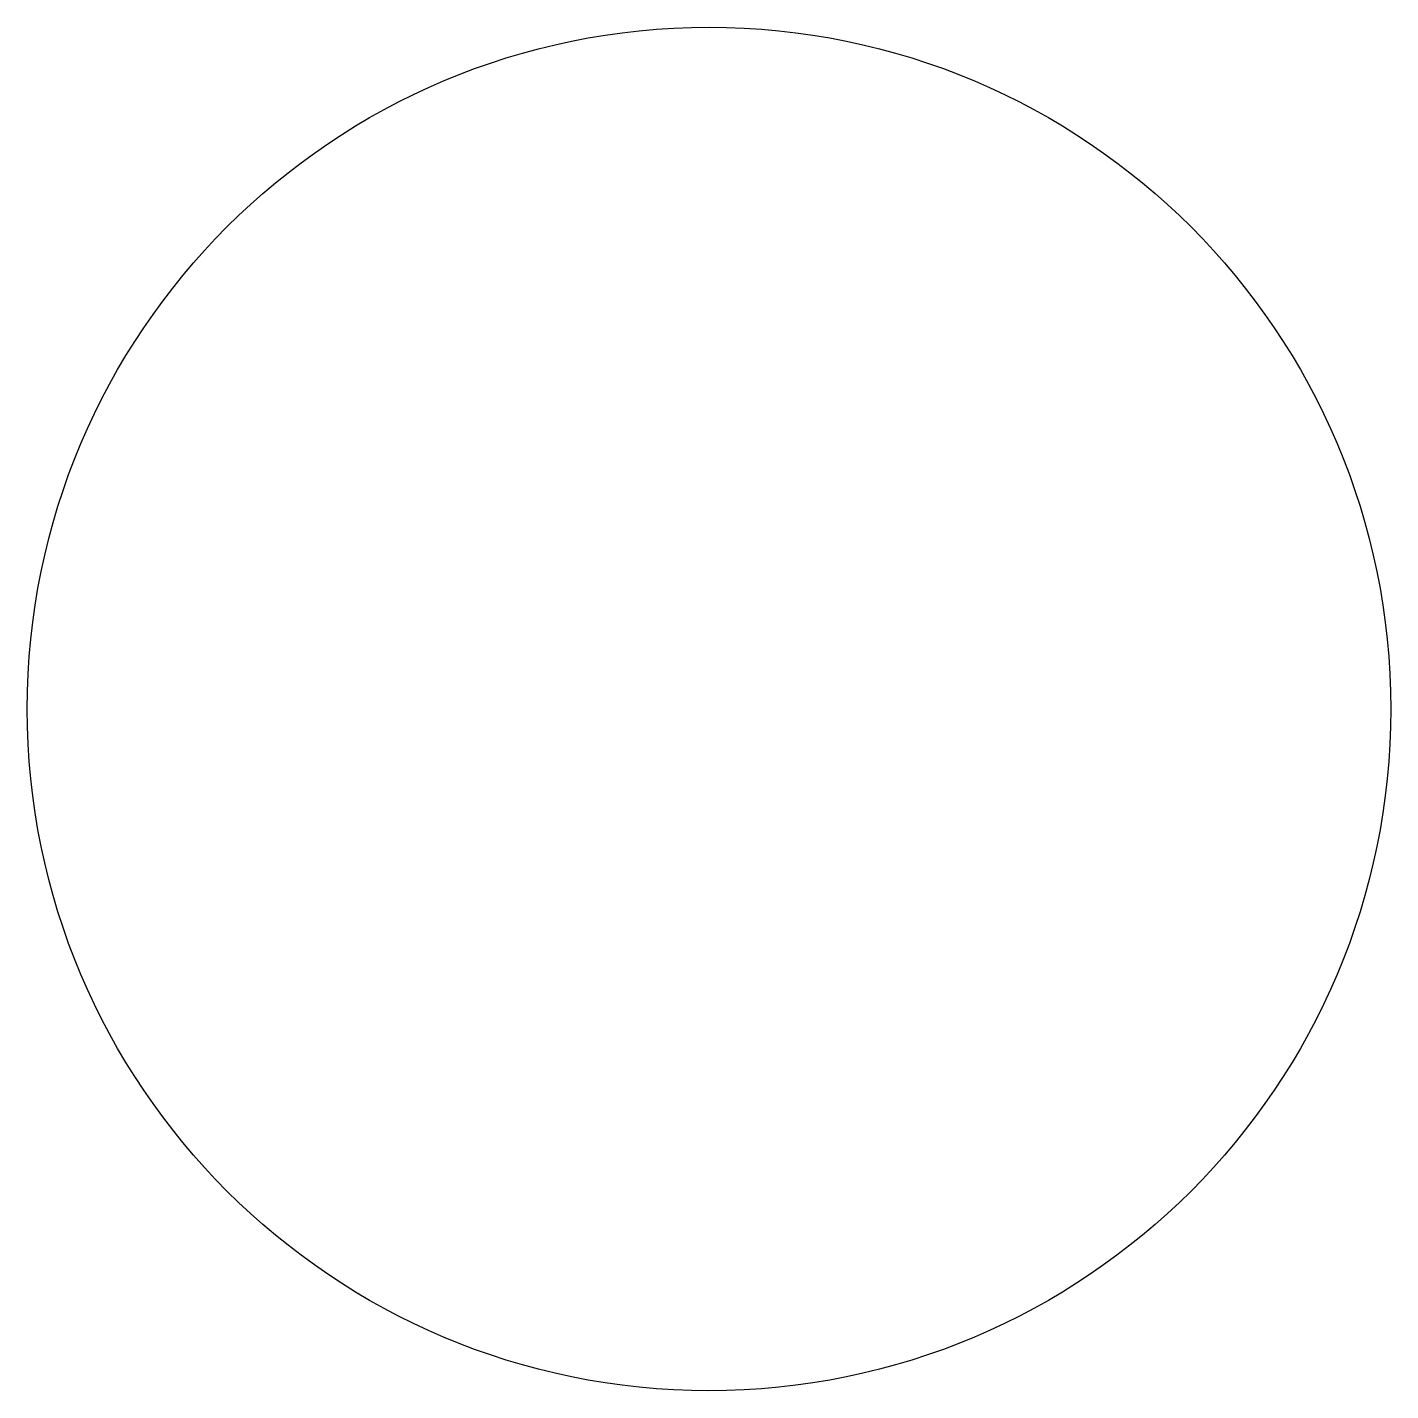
# Model space of a CAD drawing. Header units: millimetres. Extents: x -2.9 to 7.1, y -2 to 8.
import ezdxf

# ---------------------------------------------------------------- set-up
doc = ezdxf.new("R2010")
doc.units = ezdxf.units.MM
doc.layers.get('0').update_dxf_attribs({"linetype": 'CONTINUOUS'})

msp = doc.modelspace()

# ---------------------------------------------------------------- linework, layer by layer
at = {"extrusion": (0.015624, 0, 1)}
msp.add_circle((2, 3, 4), 5, dxfattribs=at)

doc.saveas('drawing.dxf')
